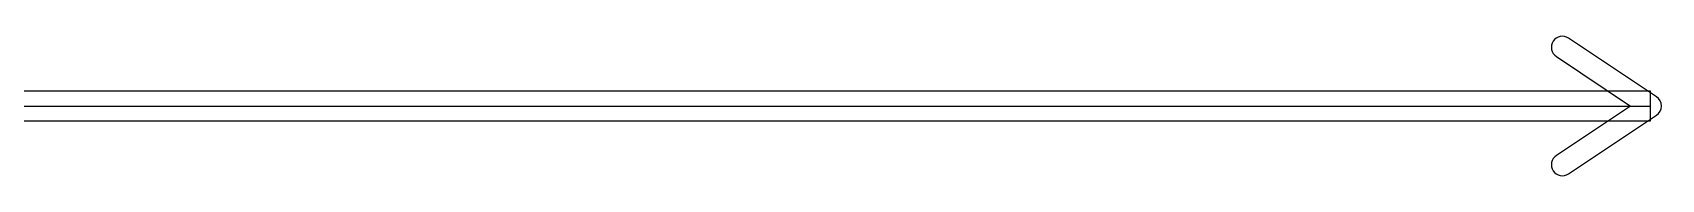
# Model space of a CAD drawing. Extents: x -13 to 750, y 12 to 2314.
# Drawn here: x 223.86 to 268.3, y 103.98 to 107.8 of the extents above; entities that cross this region are included whole.
import ezdxf

# ---------------------------------------------------------------- set-up
doc = ezdxf.new("R2010")
doc.units = 0
doc.layers.get('0').update_dxf_attribs({"linetype": 'CONTINUOUS'})

msp = doc.modelspace()

# ---------------------------------------------------------------- linework, layer by layer
at = {"color": 7}
for points in [[(268.16602, 106.14), (265.76562, 107.7396)], [(265.43361, 107.2396), (267.459, 105.89), (265.43361, 104.5404)], [(44, 105.89), (268, 105.89)], [(265.76562, 104.0404), (268.16602, 105.64)]]:
    msp.add_lwpolyline(points, dxfattribs=at)
msp.add_lwpolyline([(44, 106.2904), (44, 105.4896), (268, 105.4896), (268, 106.2904)], close=True, dxfattribs=at)
for points in [[(265.34961, 107.6556), (265.305559, 107.589303), (265.289661, 107.508218), (265.305416, 107.430195)], [(265.54021, 107.783799), (265.462185, 107.768045), (265.39362, 107.721927), (265.34961, 107.6556)], [(265.76562, 107.7396), (265.699322, 107.783654), (265.618235, 107.799554), (265.54021, 107.783799)], [(265.305416, 107.430195), (265.32117, 107.352173), (265.367286, 107.28361), (265.43361, 107.2396)], [(268.300164, 105.89), (268.300164, 105.990546), (268.2498, 106.084408), (268.16602, 106.14)], [(268.16602, 105.64), (268.2498, 105.695592), (268.300164, 105.789454), (268.300164, 105.89)], [(265.43361, 104.5404), (265.367286, 104.49639), (265.32117, 104.427827), (265.305416, 104.349805)], [(265.305416, 104.349805), (265.289661, 104.271782), (265.305559, 104.190697), (265.34961, 104.1244)], [(265.34961, 104.1244), (265.39362, 104.058073), (265.462185, 104.011955), (265.54021, 103.996201)], [(265.54021, 103.996201), (265.618235, 103.980446), (265.699322, 103.996346), (265.76562, 104.0404)]]:
    msp.add_open_spline(points, degree=3, dxfattribs=at)

doc.saveas('drawing.dxf')
